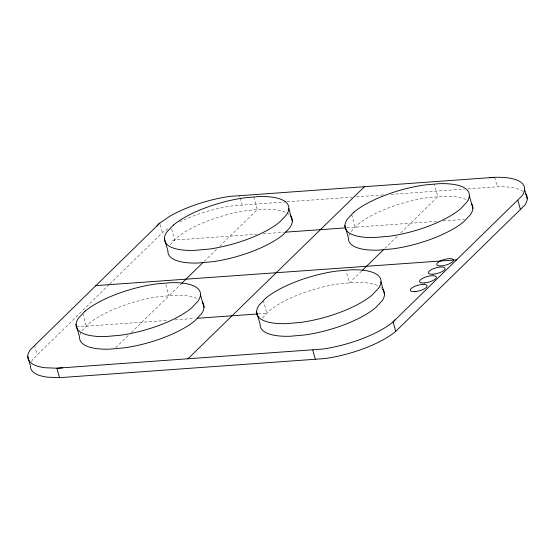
<?xml version="1.0" encoding="UTF-8"?>
<svg xmlns="http://www.w3.org/2000/svg" width="555" height="555" viewBox="0 0 555 555"><rect width="100%" height="100%" fill="white"/><g stroke="black" fill="none" stroke-linecap="round" stroke-linejoin="round"><path stroke-width="0.42" stroke-dasharray="2.77 2.08" d="M109.099 284.604L32.856 359.293A64.331 21.472 -15.6 0 0 31.441 361.756M82.043 330.738L88.578 323.822A64.331 21.472 -15.6 0 1 159.174 296.647L174.048 295.322A64.331 21.472 -15.6 0 1 197.975 298.874M170.385 244.609L176.92 237.693A64.331 21.472 -15.6 0 1 247.516 210.518L262.39 209.193A64.331 21.472 -15.6 0 1 289.058 214.48M262.57 317.849L269.099 310.939A64.331 21.472 -15.6 0 1 339.702 283.765L354.576 282.433A64.331 21.472 -15.6 0 1 379.967 286.817M109.723 284L162.448 232.594L167.881 228.84M115.731 347.645L128.767 334.942M131.244 332.521L181.097 283.917M204.226 261.37L216.568 249.341M219.648 246.337L257.277 209.651L253.753 197.018M361.624 271.034L349.463 282.89L346.153 271.048M384.754 248.48L397.706 235.854M400.793 232.843L437.805 196.761L434.281 184.135M286.262 201.853L232.392 205.877A64.331 21.472 -15.6 0 0 179.362 222.035M287.129 201.791L351.988 197.164M356.317 196.852L383.991 194.874M390.907 194.382L464.424 189.137M467.886 188.887L497.287 186.792A64.331 21.472 -15.6 0 1 523.344 191.614M172.355 240.239L256.59 234.224M263.417 233.738L283.896 232.274M346.708 227.786L438.825 221.216M443.091 220.911L464.417 219.385M76.458 326.902L168.248 320.353M175.075 319.86L194.701 318.459M258.366 313.915L266.858 313.311L263.334 300.685M494.644 177.316L497.287 186.792M351.676 214.556L355.2 227.182M239.51 195.533L239.947 197.108M240.169 197.899L242.153 205.003M171.585 229.021L174.672 240.072M160.242 224.699L162.448 232.594M165.848 284.729L168.935 295.78M82.806 313.568L86.33 326.201M34.5 345.286L37.143 354.756M348.873 235.778A64.331 21.472 -15.6 0 1 350.913 231.719L357.448 224.81A64.331 21.472 -15.6 0 1 428.044 197.635L442.918 196.303A64.331 21.472 -15.6 0 1 468.309 200.688M380.633 287.254A64.331 21.472 -15.6 0 1 381.798 288.198M80.003 334.797A64.331 21.472 -15.6 0 1 81.037 332.383"/><path stroke-width="0.83" d="M156.905 225.954L159.146 223.575L169.31 216.554A64.331 21.472 -15.6 0 1 229.749 196.401L494.644 177.316A64.331 21.472 -15.6 0 1 522.144 195.742L393.1 321.9A64.331 21.472 -15.6 0 1 322.504 349.074L56.894 368.208L59.538 377.684L325.147 358.544A64.331 21.472 -15.6 0 0 395.743 331.37L524.787 205.211A64.331 21.472 -15.6 0 0 525.474 193.556M395.347 319.527L393.1 321.9L395.743 331.37M159.805 223.124L30.213 349.823A64.331 21.472 -15.6 0 0 45.038 367.736L57.713 368.242L62.826 367.785M181.707 283.327L202.991 262.57M187.888 358.856L364.573 186.605M362.235 270.438L383.519 249.688M489.531 177.773L494.644 177.316M285.603 232.15L345.862 227.848M95.703 285.617L456.751 259.844M197.261 318.279L257.52 313.977M59.538 377.684L47.681 377.206A64.331 21.472 -15.6 0 1 30.393 365.627L27.75 356.157M524.607 189.408L527.25 198.877M517.857 200.279L520.5 209.748M469.35 195.762L472.881 208.396M381.007 281.891L384.532 294.525M344.919 225.427L348.45 238.053A64.331 21.472 -15.6 0 0 378.406 250.138L393.28 248.813A64.331 21.472 -15.6 0 0 463.883 221.639L470.418 214.729A64.331 21.472 -15.6 0 0 471.611 203.747M288.829 208.652L292.353 221.278M312.743 349.948L315.386 359.418M256.576 311.556L260.108 324.182A64.331 21.472 -15.6 0 0 290.064 336.268L304.938 334.942A64.331 21.472 -15.6 0 0 375.541 307.768L382.076 300.859A64.331 21.472 -15.6 0 0 382.756 289.197M200.48 294.781L204.011 307.408M164.398 238.31L167.922 250.943A64.331 21.472 -15.6 0 0 197.885 263.028L212.759 261.703A64.331 21.472 -15.6 0 0 283.355 234.529L289.89 227.612A64.331 21.472 -15.6 0 0 290.577 215.957M76.056 324.439L79.58 337.072A64.331 21.472 -15.6 0 0 109.543 349.157L124.41 347.832A64.331 21.472 -15.6 0 0 195.013 320.658L201.548 313.741A64.331 21.472 -15.6 0 0 202.228 302.087M453.511 260.004L453.373 260.815A8.693 2.9 -15.6 0 1 441.426 265.873A8.693 2.9 -15.6 0 1 438.783 261.856L440.427 260.933A8.693 2.9 -15.6 0 1 453.511 260.004M85.047 311.195L78.519 318.105A64.331 21.472 -15.6 0 0 106.012 336.531L120.886 335.199A64.331 21.472 -15.6 0 0 191.489 308.025L198.017 301.115A64.331 21.472 -15.6 0 0 170.524 282.696L155.65 284.021A64.331 21.472 -15.6 0 0 85.047 311.195M173.396 225.066L166.861 231.976A64.331 21.472 -15.6 0 0 194.354 250.402L209.228 249.07A64.331 21.472 -15.6 0 0 279.831 221.896L286.366 214.986A64.331 21.472 -15.6 0 0 258.866 196.567L243.992 197.892A64.331 21.472 -15.6 0 0 173.396 225.066M265.574 298.306L259.039 305.222A64.331 21.472 -15.6 0 0 286.54 323.641L301.414 322.316A64.331 21.472 -15.6 0 0 372.01 295.142L378.545 288.225A64.331 21.472 -15.6 0 0 351.044 269.806L336.177 271.131A64.331 21.472 -15.6 0 0 265.574 298.306M353.917 212.176L347.381 219.093A64.331 21.472 -15.6 0 0 374.882 237.512L389.756 236.187A64.331 21.472 -15.6 0 0 460.352 209.013L466.887 202.096A64.331 21.472 -15.6 0 0 439.394 183.677L424.519 185.002A64.331 21.472 -15.6 0 0 353.917 212.176M414.994 291.625A8.693 2.9 -15.6 0 0 427.079 285.756A8.693 2.9 -15.6 0 0 413.995 286.692A8.693 2.9 -15.6 0 0 414.994 291.625M424.27 282.946A8.693 2.9 -15.6 0 0 436.355 277.077A8.693 2.9 -15.6 0 0 423.271 278.006A8.693 2.9 -15.6 0 0 424.27 282.946M433.039 274.219A8.693 2.9 -15.6 0 0 445.124 268.349A8.693 2.9 -15.6 0 0 432.04 269.279A8.693 2.9 -15.6 0 0 433.039 274.219"/></g></svg>
